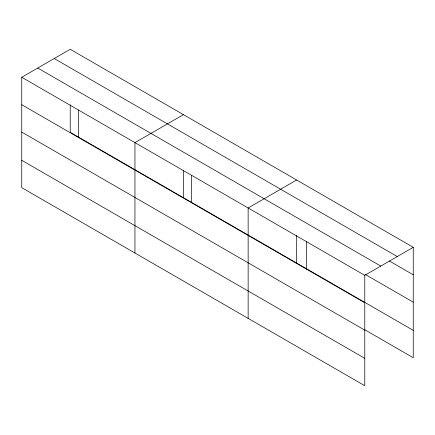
<?xml version="1.0" encoding="UTF-8"?>
<svg xmlns="http://www.w3.org/2000/svg" width="435" height="435" viewBox="0 0 435 435"><rect width="100%" height="100%" fill="white"/><g stroke="black" fill="none" stroke-linecap="round" stroke-linejoin="round"><path stroke-width="0.65" d="M364.775 330.143L364.775 275.317L21.75 77.272L21.75 187.67L364.775 385.714L364.775 330.143L21.75 132.104M364.851 329.784L413.25 357.728L413.25 247.33L70.225 49.285L21.75 77.272M183.423 114.639L134.948 142.631L134.948 253.023M296.621 179.998L248.146 207.984L248.146 318.376M364.775 275.317L413.25 247.33M54.228 58.524L397.253 256.563M389.341 260.984L413.25 274.789M37.747 68.039L380.772 266.084M365.433 274.55L413.25 302.156M413.25 330.355L70.225 132.316L70.225 104.786M21.75 104.732L364.775 302.776M21.75 160.303L364.775 358.342M306.457 241.648L306.457 269.107M296.621 235.493L296.621 263.023M191.547 175.305L191.547 202.764M183.423 170.139L183.423 197.669M78.349 109.952L78.349 137.411"/></g></svg>
